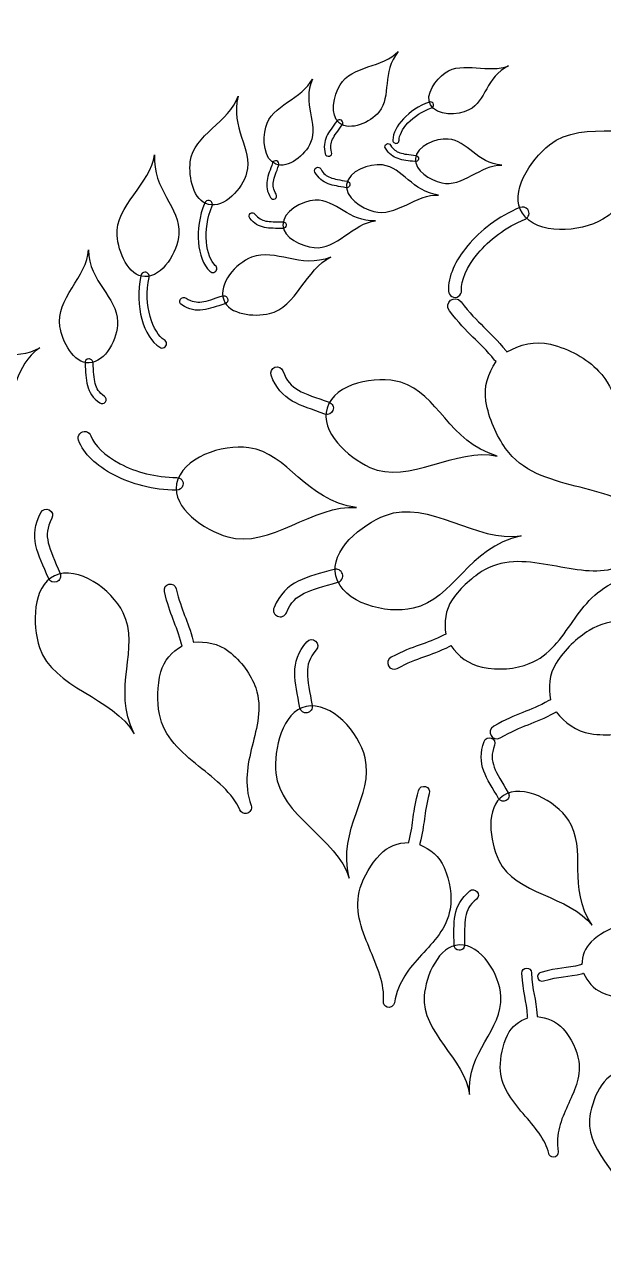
# Model space of a CAD drawing. Extents: x 5.1 to 86.3, y 5.1 to 86.3.
# Drawn here: x 64.29 to 69.01, y 49 to 58.92 of the extents above; entities that cross this region are included whole.
import ezdxf

# ---------------------------------------------------------------- set-up
doc = ezdxf.new("R2010")
doc.units = 0
doc.layers.add('View004', color=7, linetype='CONTINUOUS')

msp = doc.modelspace()

# ---------------------------------------------------------------- linework, layer by layer
at = {"layer": 'View004', "color": 1}
for p, q in [((67.616379, 58.281498), (67.616374, 58.281506)), ((67.594659, 58.268228), (67.594659, 58.268228)), ((66.853238, 58.120558), (66.853238, 58.120558)), ((66.868582, 58.142854), (66.868582, 58.142854)), ((66.333487, 57.7864), (66.333487, 57.7864)), ((66.342076, 57.812068), (66.342076, 57.812068)), ((67.471721, 57.830721), (67.471721, 57.830721)), ((67.496699, 57.826728), (67.496699, 57.826728)), ((66.911324, 57.620035), (66.911324, 57.620035)), ((66.937858, 57.61469), (66.937858, 57.61469)), ((65.791895, 57.489281), (65.791883, 57.489284)), ((65.785889, 57.457059), (65.785889, 57.457059)), ((68.343905, 57.384918), (68.343905, 57.384918)), ((68.387406, 57.415027), (68.387395, 57.415043)), ((66.392614, 57.288244), (66.392614, 57.288244)), ((66.419662, 57.287236), (66.419662, 57.287236)), ((65.267759, 56.905169), (65.267746, 56.905169)), ((65.267856, 56.869528), (65.267856, 56.869528)), ((65.942293, 56.689969), (65.942293, 56.689969)), ((65.910046, 56.680204), (65.910046, 56.680204)), ((64.810246, 56.199257), (64.810246, 56.199257)), ((64.813183, 56.166326), (64.813183, 56.166326)), ((66.751893, 55.797816), (66.751893, 55.797816)), ((66.800282, 55.779671), (66.800282, 55.779671)), ((65.526761, 55.180576), (65.526761, 55.180576)), ((65.578463, 55.169361), (65.57846, 55.169342)), ((64.530572, 54.430799), (64.530572, 54.430799)), ((66.824451, 54.430443), (66.824451, 54.430443)), ((66.877367, 54.446689), (66.877367, 54.446689)), ((64.54992, 54.382878), (64.54992, 54.382878)), ((66.580695, 53.365513), (66.580695, 53.365513)), ((66.589041, 53.314511), (66.589041, 53.314511)), ((68.189077, 52.640372), (68.189077, 52.640372)), ((68.211688, 52.600437), (68.211688, 52.600437)), ((66.096494, 52.495231), (66.096526, 52.495235)), ((67.829861, 51.423735), (67.829861, 51.423735)), ((67.829115, 51.379939), (67.829115, 51.379939)), ((67.242494, 50.916661), (67.242508, 50.916656)), ((68.596365, 49.694043), (68.596358, 49.694054))]:
    msp.add_line(p, q, dxfattribs=at)
at = {"layer": 'View004', "color": 3}
msp.add_open_spline([(64.701292, 78.610206), (76.458533, 71.82216), (83.701292, 59.277333), (83.701292, 45.701241)], degree=3, dxfattribs=at)
at = {"layer": 'View004', "color": 1}
for points in [[(66.858339, 58.432607), (66.950853, 58.589277), (67.211741, 58.571944), (67.33194, 58.703979)], [(67.33194, 58.703979), (67.194098, 58.533263), (67.279923, 58.342106), (67.174157, 58.210165)], [(67.71562, 58.530386), (67.854847, 58.629259), (68.076036, 58.519611), (68.230224, 58.58756)], [(68.230224, 58.58756), (68.046198, 58.493307), (68.04972, 58.300329), (67.908162, 58.227204)], [(66.252201, 58.087719), (66.297842, 58.263848), (66.553369, 58.319247), (66.632423, 58.479345)], [(66.632423, 58.479345), (66.547096, 58.277198), (66.682381, 58.117182), (66.617172, 57.961161)], [(67.594659, 58.268228), (67.546536, 58.351994), (67.636015, 58.473855), (67.71562, 58.530386)], [(66.853238, 58.120558), (66.770891, 58.184129), (66.805442, 58.343029), (66.858339, 58.432607)], [(65.637845, 57.804802), (65.663034, 58.023696), (65.9602, 58.133009), (66.028151, 58.338282)], [(66.028151, 58.338282), (65.959732, 58.081525), (66.14883, 57.912312), (66.096799, 57.714251)], [(67.585953, 58.291247), (67.499784, 58.261028), (67.426329, 58.210527), (67.373739, 58.154489)], [(67.616374, 58.281506), (67.609888, 58.291345), (67.597176, 58.295416), (67.585953, 58.291247)], [(67.619056, 58.260248), (67.621555, 58.26735), (67.620569, 58.275177), (67.616379, 58.281498)], [(67.174157, 58.210165), (67.104691, 58.123505), (66.941153, 58.052688), (66.853238, 58.120558)], [(67.411307, 58.12118), (67.458312, 58.171258), (67.525812, 58.217807), (67.603555, 58.245054)], [(67.908162, 58.227204), (67.815187, 58.179175), (67.646037, 58.178798), (67.594659, 58.268228)], [(67.603555, 58.245054), (67.610848, 58.24755), (67.616558, 58.253147), (67.619056, 58.260248)], [(66.333487, 57.7864), (66.236785, 57.824754), (66.226103, 57.987015), (66.252201, 58.087719)], [(66.831545, 58.136093), (66.79805, 58.088803), (66.767849, 58.05213), (66.748593, 58.011058)], [(66.797058, 57.988125), (66.812252, 58.020492), (66.840379, 58.056522), (66.874862, 58.105193)], [(66.868582, 58.142854), (66.85648, 58.151181), (66.839924, 58.148158), (66.831545, 58.136093)], [(66.879654, 58.125346), (66.878472, 58.132435), (66.87448, 58.138748), (66.868582, 58.142854)], [(66.874862, 58.105193), (66.879109, 58.110991), (66.880836, 58.118257), (66.879654, 58.125346)], [(67.373739, 58.154489), (67.321146, 58.098458), (67.288362, 58.03724), (67.288139, 57.980606)], [(67.338686, 57.980499), (67.33883, 58.01731), (67.364302, 58.071103), (67.411307, 58.12118)], [(68.56389, 57.94326), (68.841107, 58.164917), (69.313091, 57.96356), (69.625015, 58.122818)], [(69.625015, 58.122818), (69.254285, 57.905444), (69.284436, 57.505396), (68.999334, 57.336895)], [(66.748593, 58.011058), (66.729305, 57.970011), (66.723134, 57.923684), (66.738061, 57.868995)], [(66.789609, 57.882971), (66.777398, 57.92771), (66.781855, 57.955765), (66.797058, 57.988125)], [(67.288139, 57.980606), (67.287537, 57.971472), (67.292217, 57.962759), (67.300284, 57.957997)], [(67.326535, 57.957941), (67.334604, 57.962669), (67.339286, 57.971362), (67.338686, 57.980499)], [(67.739249, 57.990083), (67.63583, 57.998953), (67.48248, 57.93396), (67.471721, 57.830721)], [(68.175087, 57.778471), (67.970712, 57.79527), (67.896708, 57.97658), (67.739249, 57.990083)], [(66.617172, 57.961161), (66.574344, 57.858686), (66.436728, 57.745454), (66.333487, 57.7864)], [(66.770823, 57.850209), (66.785058, 57.854068), (66.793469, 57.868737), (66.789609, 57.882971)], [(67.227258, 57.914977), (67.220115, 57.926766), (67.223881, 57.942113), (67.235669, 57.949256)], [(67.330168, 57.830513), (67.28996, 57.843926), (67.254637, 57.869618), (67.227258, 57.914977)], [(67.235669, 57.949256), (67.247458, 57.956399), (67.262805, 57.952633), (67.269948, 57.940844)], [(67.269948, 57.940844), (67.292345, 57.903738), (67.314201, 57.888667), (67.345897, 57.87809)], [(67.300284, 57.957997), (67.308351, 57.953235), (67.318467, 57.953213), (67.326535, 57.957941)], [(67.345897, 57.87809), (67.377592, 57.867503), (67.420104, 57.863305), (67.475266, 57.855257)], [(68.343905, 57.384918), (68.234125, 57.553051), (68.405385, 57.816526), (68.56389, 57.94326)], [(65.041998, 57.204847), (65.024852, 57.44335), (65.316853, 57.628394), (65.347592, 57.862327)], [(65.347592, 57.862327), (65.326649, 57.573563), (65.560183, 57.437517), (65.544817, 57.214939)], [(65.785889, 57.457059), (65.663476, 57.486833), (65.623442, 57.679646), (65.637845, 57.804802)], [(66.308347, 57.79534), (66.289216, 57.740638), (66.27032, 57.69705), (66.263157, 57.652257)], [(66.342076, 57.812068), (66.328145, 57.816727), (66.313068, 57.80925), (66.308347, 57.79534)], [(66.316071, 57.643603), (66.321734, 57.678906), (66.338815, 57.721304), (66.358514, 57.777606)], [(66.357553, 57.798299), (66.354459, 57.804786), (66.348879, 57.80975), (66.342076, 57.812068)], [(66.358514, 57.777606), (66.360993, 57.784351), (66.360647, 57.791812), (66.357553, 57.798299)], [(66.738061, 57.868995), (66.74192, 57.85476), (66.756588, 57.846349), (66.770823, 57.850209)], [(67.20421, 57.778894), (67.094023, 57.792831), (66.927273, 57.729948), (66.911324, 57.620035)], [(67.661067, 57.533885), (67.443287, 57.560646), (67.371974, 57.757678), (67.20421, 57.778894)], [(67.468246, 57.806027), (67.414655, 57.813853), (67.370371, 57.817063), (67.330168, 57.830513)], [(67.471721, 57.830721), (67.461643, 57.73402), (67.59143, 57.654952), (67.686141, 57.63299)], [(67.496699, 57.826728), (67.49453, 57.813171), (67.481812, 57.803918), (67.468246, 57.806027)], [(67.475266, 57.855257), (67.481927, 57.854392), (67.487957, 57.850877), (67.491992, 57.845506)], [(67.491992, 57.845506), (67.496026, 57.840136), (67.497723, 57.833366), (67.496699, 57.826728)], [(67.686141, 57.63299), (67.851789, 57.594578), (68.008258, 57.782269), (68.175087, 57.778471)], [(66.096799, 57.714251), (66.062628, 57.584164), (65.916579, 57.425272), (65.785889, 57.457059)], [(66.653589, 57.720644), (66.64646, 57.733555), (66.651147, 57.749801), (66.664058, 57.75693)], [(66.759976, 57.625909), (66.717566, 57.641981), (66.680908, 57.67097), (66.653589, 57.720644)], [(66.664058, 57.75693), (66.676969, 57.764059), (66.693215, 57.759371), (66.700344, 57.74646)], [(66.700344, 57.74646), (66.722692, 57.705825), (66.74541, 57.68877), (66.778842, 57.676097)], [(66.778842, 57.676097), (66.812272, 57.663414), (66.857543, 57.657094), (66.916172, 57.646115)], [(66.263157, 57.652257), (66.255956, 57.607479), (66.262821, 57.56125), (66.292273, 57.512811)], [(66.337956, 57.540482), (66.313862, 57.580107), (66.310398, 57.608302), (66.316071, 57.643603)], [(66.906546, 57.593784), (66.849587, 57.604458), (66.80238, 57.609797), (66.759976, 57.625909)], [(66.911324, 57.620035), (66.896386, 57.517083), (67.03174, 57.42696), (67.132054, 57.399401)], [(66.937858, 57.61469), (66.934955, 57.60029), (66.920959, 57.590945), (66.906546, 57.593784)], [(66.916172, 57.646115), (66.923256, 57.644903), (66.929551, 57.640885), (66.933633, 57.63497)], [(66.933633, 57.63497), (66.937715, 57.629055), (66.939238, 57.621743), (66.937858, 57.61469)], [(65.791883, 57.489284), (65.776784, 57.492), (65.761856, 57.483723), (65.756161, 57.469477)], [(65.8147, 57.472795), (65.810016, 57.481486), (65.801616, 57.487558), (65.791895, 57.489281)], [(66.292273, 57.512811), (66.299914, 57.500196), (66.316335, 57.496164), (66.32895, 57.503805)], [(66.32895, 57.503805), (66.341565, 57.511446), (66.345597, 57.527867), (66.337956, 57.540482)], [(66.656143, 57.492134), (66.545149, 57.488171), (66.390681, 57.399292), (66.392614, 57.288244)], [(67.146453, 57.323779), (66.927204, 57.315172), (66.825135, 57.498171), (66.656143, 57.492134)], [(67.132054, 57.399401), (67.3075, 57.3512), (67.482868, 57.545129), (67.661067, 57.533885)], [(65.756161, 57.469477), (65.71071, 57.361691), (65.695817, 57.247691), (65.704321, 57.1483)], [(65.768952, 57.153738), (65.761359, 57.242566), (65.774907, 57.347451), (65.815931, 57.444682)], [(65.815931, 57.444682), (65.819837, 57.453749), (65.819383, 57.464104), (65.8147, 57.472795)], [(66.122054, 57.346098), (66.112942, 57.357695), (66.114956, 57.374483), (66.126552, 57.383595)], [(66.126552, 57.383595), (66.138149, 57.392708), (66.154937, 57.390694), (66.16405, 57.379097)], [(66.16405, 57.379097), (66.192641, 57.342585), (66.217806, 57.329405), (66.252841, 57.322273)], [(68.323114, 57.431656), (68.147875, 57.358746), (68.001421, 57.245253), (67.89892, 57.122741)], [(68.387395, 57.415043), (68.372771, 57.434693), (68.345909, 57.441635), (68.323114, 57.431656)], [(68.999334, 57.336895), (68.81208, 57.22622), (68.461108, 57.205417), (68.343905, 57.384918)], [(68.395478, 57.371247), (68.399823, 57.38628), (68.39685, 57.402406), (68.387406, 57.415027)], [(66.242291, 57.269704), (66.197849, 57.278747), (66.157006, 57.301464), (66.122054, 57.346098)], [(66.252841, 57.322273), (66.287876, 57.315131), (66.333573, 57.316173), (66.393205, 57.314765)], [(66.419662, 57.287236), (66.419113, 57.272556), (66.406801, 57.261082), (66.39212, 57.261566)], [(66.392614, 57.288244), (66.394425, 57.18423), (66.542511, 57.117046), (66.645951, 57.105977)], [(66.393205, 57.314765), (66.400391, 57.314708), (66.407251, 57.311754), (66.412231, 57.306573)], [(66.412231, 57.306573), (66.417211, 57.301391), (66.41989, 57.294419), (66.419662, 57.287236)], [(66.645951, 57.105977), (66.826864, 57.086616), (66.968766, 57.306222), (67.146453, 57.323779)], [(67.980823, 57.058066), (68.072439, 57.167549), (68.207004, 57.272137), (68.365109, 57.337882)], [(68.365109, 57.337882), (68.379947, 57.343924), (68.391133, 57.356214), (68.395478, 57.371247)], [(65.267856, 56.869528), (65.13262, 56.872812), (65.0518, 57.06848), (65.041998, 57.204847)], [(65.544817, 57.214939), (65.534727, 57.06875), (65.412236, 56.866022), (65.267856, 56.869528)], [(66.39212, 57.261566), (66.334185, 57.262943), (66.286734, 57.260621), (66.242291, 57.269704)], [(64.57485, 56.463857), (64.539812, 56.683324), (64.798744, 56.870287), (64.808945, 57.08815)], [(64.808945, 57.08815), (64.812285, 56.820152), (65.041963, 56.707194), (65.045266, 56.500666)], [(65.704321, 57.1483), (65.712817, 57.048912), (65.743461, 56.963455), (65.797868, 56.912618)], [(65.841723, 56.959902), (65.806357, 56.992945), (65.776544, 57.06491), (65.768952, 57.153738)], [(66.783021, 57.027277), (66.528423, 56.928367), (66.334175, 57.102451), (66.137694, 57.026916)], [(67.89892, 57.122741), (67.796412, 57.000241), (67.735626, 56.869322), (67.741868, 56.751771)], [(66.137694, 57.026916), (66.008645, 56.977306), (65.862805, 56.810138), (65.910046, 56.680204)], [(66.282059, 56.568233), (66.502857, 56.618698), (66.58097, 56.934661), (66.783021, 57.027277)], [(67.846773, 56.757531), (67.842714, 56.833939), (67.889206, 56.948583), (67.980823, 57.058066)], [(65.267746, 56.905169), (65.251256, 56.904557), (65.237144, 56.892301), (65.233977, 56.875839)], [(65.295139, 56.892929), (65.288455, 56.901081), (65.27837, 56.90559), (65.267759, 56.905169)], [(65.302058, 56.863333), (65.304371, 56.873875), (65.301822, 56.884777), (65.295139, 56.892929)], [(65.797868, 56.912618), (65.806152, 56.903887), (65.818603, 56.900485), (65.830177, 56.90379)], [(65.830177, 56.90379), (65.84175, 56.907095), (65.850528, 56.916558), (65.852953, 56.928347)], [(65.852953, 56.928347), (65.855379, 56.940136), (65.851051, 56.952296), (65.841723, 56.959902)], [(65.233977, 56.875839), (65.207517, 56.75074), (65.214572, 56.626117), (65.243419, 56.522443)], [(65.310591, 56.543198), (65.284819, 56.635855), (65.278165, 56.750479), (65.302058, 56.863333)], [(65.568137, 56.63875), (65.552715, 56.648711), (65.548287, 56.669288), (65.558248, 56.68471)], [(65.558248, 56.68471), (65.568209, 56.700132), (65.588786, 56.70456), (65.604209, 56.694599)], [(65.604209, 56.694599), (65.652649, 56.663196), (65.687608, 56.657872), (65.731737, 56.663663)], [(65.731737, 56.663663), (65.775869, 56.669442), (65.829239, 56.689172), (65.900003, 56.71166)], [(65.900003, 56.71166), (65.908485, 56.714504), (65.917756, 56.713805), (65.925717, 56.709722)], [(65.942293, 56.689969), (65.947591, 56.672467), (65.937745, 56.653975), (65.920267, 56.6486)], [(65.925717, 56.709722), (65.933677, 56.705639), (65.939653, 56.698517), (65.942293, 56.689969)], [(67.748743, 56.591061), (67.697473, 56.65462), (67.795255, 56.729926), (67.843619, 56.664127)], [(67.741868, 56.751771), (67.741698, 56.732744), (67.752442, 56.715217), (67.769745, 56.70629)], [(67.769745, 56.70629), (67.787049, 56.697363), (67.808045, 56.698516), (67.824229, 56.709282)], [(67.824229, 56.709282), (67.840412, 56.720047), (67.8491, 56.738641), (67.846773, 56.757531)], [(65.740604, 56.59751), (65.684628, 56.59016), (65.627352, 56.600362), (65.568137, 56.63875)], [(65.920267, 56.6486), (65.851513, 56.626761), (65.796597, 56.604814), (65.740604, 56.59751)], [(65.910046, 56.680204), (65.954296, 56.558499), (66.155815, 56.539378), (66.282059, 56.568233)], [(68.116915, 56.188537), (67.988523, 56.349772), (67.898453, 56.395121), (67.748743, 56.591061)], [(67.843619, 56.664127), (67.984437, 56.479792), (68.0718, 56.43702), (68.210009, 56.263567)], [(65.045266, 56.500666), (65.047437, 56.365018), (64.948768, 56.170978), (64.813183, 56.166326)], [(65.243419, 56.522443), (65.272256, 56.41877), (65.3217, 56.335037), (65.389322, 56.293608)], [(65.426189, 56.354028), (65.382234, 56.380956), (65.336364, 56.450541), (65.310591, 56.543198)], [(64.813183, 56.166326), (64.686185, 56.16197), (64.594883, 56.338373), (64.57485, 56.463857)], [(63.77327, 56.131487), (63.932316, 56.279594), (64.229767, 56.178399), (64.412878, 56.290007)], [(64.412878, 56.290007), (64.196541, 56.140206), (64.233381, 55.897342), (64.067072, 55.781326)], [(65.389322, 56.293608), (65.399817, 56.286247), (65.413647, 56.285516), (65.42521, 56.29171)], [(65.42521, 56.29171), (65.436773, 56.297904), (65.444151, 56.309997), (65.444357, 56.32309)], [(65.444357, 56.32309), (65.444563, 56.336183), (65.437561, 56.348105), (65.426189, 56.354028)], [(68.216469, 56.255108), (68.32299, 56.315786), (68.445939, 56.347424), (68.571834, 56.317572)], [(68.571834, 56.317572), (68.722809, 56.281776), (68.868457, 56.201438), (68.96447, 56.099735)], [(64.810246, 56.199257), (64.792373, 56.197661), (64.779153, 56.181918), (64.780671, 56.164039)], [(64.834303, 56.191413), (64.827667, 56.197161), (64.818994, 56.199989), (64.810246, 56.199257)], [(64.845497, 56.168721), (64.844974, 56.177484), (64.840938, 56.185665), (64.834303, 56.191413)], [(68.128885, 56.176712), (68.124477, 56.180208), (68.120358, 56.184084), (68.116915, 56.188537)], [(68.210009, 56.263567), (68.212441, 56.260907), (68.214569, 56.258095), (68.216469, 56.255108)], [(64.780671, 56.164039), (64.786007, 56.093454), (64.78617, 56.035423), (64.800055, 55.981782)], [(64.863516, 55.99797), (64.852592, 56.040257), (64.850979, 56.096067), (64.845497, 56.168721)], [(66.296667, 56.065859), (66.287156, 56.092365), (66.300933, 56.121562), (66.327439, 56.131073)], [(66.327439, 56.131073), (66.353944, 56.140584), (66.383142, 56.126807), (66.392653, 56.100301)], [(66.392653, 56.100301), (66.422418, 56.016906), (66.460054, 55.977848), (66.519218, 55.94379)], [(68.046428, 55.853325), (68.026577, 55.970608), (68.064113, 56.082395), (68.128885, 56.176712)], [(68.96447, 56.099735), (69.109893, 55.94574), (69.136819, 55.750511), (69.172175, 55.562164)], [(64.938439, 55.893244), (64.892094, 55.925817), (64.874428, 55.955683), (64.863516, 55.99797)], [(66.46839, 55.854924), (66.393337, 55.89812), (66.333053, 55.963915), (66.296667, 56.065859)], [(67.3523, 56.008176), (67.148838, 56.067962), (66.815389, 56.00015), (66.751893, 55.797816)], [(68.138945, 55.407373), (67.736572, 55.52406), (67.66208, 55.917154), (67.3523, 56.008176)], [(64.800055, 55.981782), (64.813892, 55.92814), (64.844182, 55.87975), (64.900836, 55.839932)], [(64.946293, 55.847786), (64.956677, 55.862508), (64.953161, 55.88286), (64.938439, 55.893244)], [(66.519218, 55.94379), (66.578376, 55.909714), (66.661788, 55.884032), (66.768963, 55.845502)], [(64.900836, 55.839932), (64.915557, 55.829548), (64.935909, 55.833065), (64.946293, 55.847786)], [(66.734901, 55.749786), (66.630781, 55.787233), (66.54342, 55.811656), (66.46839, 55.854924)], [(66.751893, 55.797816), (66.692418, 55.608296), (66.920148, 55.397245), (67.100856, 55.314784)], [(66.768963, 55.845502), (66.781948, 55.841064), (66.792593, 55.831575), (66.798488, 55.819183)], [(66.798488, 55.819183), (66.804383, 55.806791), (66.80503, 55.792546), (66.800282, 55.779671)], [(68.206419, 55.469503), (68.133611, 55.572729), (68.070305, 55.712254), (68.046428, 55.853325)], [(66.800282, 55.779671), (66.790431, 55.753409), (66.761206, 55.740051), (66.734901, 55.749786)], [(64.736961, 55.588511), (64.749545, 55.60337), (64.76939, 55.610322), (64.788458, 55.606553)], [(64.788458, 55.606553), (64.807526, 55.602783), (64.822656, 55.588916), (64.827718, 55.570569)], [(64.728565, 55.535831), (64.721142, 55.553352), (64.724378, 55.573653), (64.736961, 55.588511)], [(65.015381, 55.252953), (64.873861, 55.327022), (64.767687, 55.424807), (64.728565, 55.535831)], [(64.827718, 55.570569), (64.853146, 55.498403), (64.939896, 55.410201), (65.066378, 55.344003)], [(66.114177, 55.475255), (65.89885, 55.506033), (65.566534, 55.39123), (65.526761, 55.180576)], [(66.992568, 54.987831), (66.566924, 55.047156), (66.442019, 55.428399), (66.114177, 55.475255)], [(67.100856, 55.314784), (67.416907, 55.17056), (67.806464, 55.482772), (68.138945, 55.407373)], [(68.773168, 55.16259), (68.560388, 55.217401), (68.338883, 55.281701), (68.206419, 55.469503)], [(65.066378, 55.344003), (65.19286, 55.277804), (65.357166, 55.23253), (65.528396, 55.232145)], [(65.525394, 55.129441), (65.335594, 55.129904), (65.156898, 55.178868), (65.015381, 55.252953)], [(65.528396, 55.232145), (65.544417, 55.232227), (65.559448, 55.22514), (65.569205, 55.212906)], [(65.569205, 55.212906), (65.578961, 55.200672), (65.582371, 55.184632), (65.578463, 55.169361)], [(65.526761, 55.180576), (65.489508, 54.983263), (65.748405, 54.805157), (65.943294, 54.748558)], [(65.57846, 55.169342), (65.572448, 55.145597), (65.550272, 55.128923), (65.525394, 55.129441)], [(69.322629, 54.939116), (69.192895, 55.060295), (68.985948, 55.107782), (68.773168, 55.16259)], [(65.943294, 54.748558), (66.284148, 54.649564), (66.643466, 55.015901), (66.992568, 54.987831)], [(67.229012, 54.924115), (67.576306, 55.057709), (67.972437, 54.69853), (68.332811, 54.757471)], [(64.380963, 54.678292), (64.362043, 54.762796), (64.36976, 54.851698), (64.420269, 54.947434)], [(64.420269, 54.947434), (64.433367, 54.972363), (64.464194, 54.981953), (64.489123, 54.968855)], [(64.510545, 54.9), (64.469226, 54.821684), (64.465895, 54.767546), (64.480805, 54.700928)], [(64.489123, 54.968855), (64.514052, 54.955757), (64.523643, 54.924929), (64.510545, 54.9)], [(66.824451, 54.430443), (66.773217, 54.636937), (67.030441, 54.847733), (67.229012, 54.924115)], [(64.480805, 54.700928), (64.495696, 54.634302), (64.533171, 54.55548), (64.577248, 54.450465)], [(68.332811, 54.757471), (67.895025, 54.658944), (67.789765, 54.243537), (67.452643, 54.166414)], [(64.483696, 54.410844), (64.440887, 54.512877), (64.399814, 54.593756), (64.380963, 54.678292)], [(65.091515, 54.130661), (64.997998, 54.320991), (64.72258, 54.520821), (64.530572, 54.430799)], [(68.586599, 54.515), (68.401011, 54.548531), (68.205214, 54.577791), (68.034586, 54.478816)], [(69.095219, 54.492314), (68.950603, 54.44432), (68.772187, 54.481469), (68.586599, 54.515)], [(64.530572, 54.430799), (64.350725, 54.346479), (64.349201, 54.035994), (64.410627, 53.847098)], [(64.54992, 54.382878), (64.523911, 54.37238), (64.494308, 54.384881), (64.483696, 54.410844)], [(64.577819, 54.410916), (64.572675, 54.398194), (64.562616, 54.388085), (64.54992, 54.382878)], [(64.577248, 54.450465), (64.582757, 54.437897), (64.582963, 54.423638), (64.577819, 54.410916)], [(66.809415, 54.4829), (66.695658, 54.449651), (66.600668, 54.429234), (66.517632, 54.387865)], [(66.877367, 54.446689), (66.868546, 54.475407), (66.838172, 54.491594), (66.809415, 54.4829)], [(67.452643, 54.166414), (67.231223, 54.115756), (66.879148, 54.209987), (66.824451, 54.430443)], [(66.839592, 54.378349), (66.853764, 54.382248), (66.865763, 54.391699), (66.872873, 54.404563)], [(66.872873, 54.404563), (66.879984, 54.417427), (66.881604, 54.432615), (66.877367, 54.446689)], [(68.034586, 54.478816), (67.940798, 54.424416), (67.841412, 54.338296), (67.772221, 54.236838)], [(65.427706, 54.302683), (65.411069, 54.367899), (65.510169, 54.390824), (65.523865, 54.324928)], [(65.565685, 53.874776), (65.524721, 54.039637), (65.472754, 54.104502), (65.427706, 54.302683)], [(65.523865, 54.324928), (65.566228, 54.138494), (65.617045, 54.076488), (65.66118, 53.899103)], [(66.517632, 54.387865), (66.434576, 54.346576), (66.365838, 54.280163), (66.320293, 54.173545)], [(66.566181, 54.289545), (66.631648, 54.32212), (66.722499, 54.344142), (66.839592, 54.378349)], [(68.754543, 54.060312), (68.849634, 54.194522), (68.947679, 54.323019), (69.130437, 54.395965)], [(66.420668, 54.130466), (66.457926, 54.217685), (66.500709, 54.256989), (66.566181, 54.289545)], [(67.772221, 54.236838), (67.714697, 54.15249), (67.703897, 54.051854), (67.720602, 53.955079)], [(65.180728, 53.144854), (64.994645, 53.520211), (65.233903, 53.840878), (65.091515, 54.130661)], [(66.320293, 54.173545), (66.308397, 54.145827), (66.321223, 54.113714), (66.348941, 54.101818)], [(66.348941, 54.101818), (66.376659, 54.089922), (66.408772, 54.102748), (66.420668, 54.130466)], [(68.399852, 53.715534), (68.568466, 53.783501), (68.659451, 53.926101), (68.754543, 54.060312)], [(69.470018, 54.044387), (69.272294, 54.073061), (69.06392, 54.096827), (68.886912, 53.98576)], [(66.586603, 53.893758), (66.604859, 53.9152), (66.63704, 53.917782), (66.658482, 53.899527)], [(67.707028, 53.950139), (67.5491, 53.870423), (67.4626, 53.867345), (67.275605, 53.768205)], [(67.720602, 53.955079), (67.715966, 53.953939), (67.711315, 53.952419), (67.707028, 53.950139)], [(68.886912, 53.98576), (68.789618, 53.924709), (68.687564, 53.829877), (68.618043, 53.719913)], [(64.410627, 53.847098), (64.518057, 53.516722), (65.01148, 53.4408), (65.180728, 53.144854)], [(65.397969, 53.647686), (65.423292, 53.742399), (65.489745, 53.81332), (65.570625, 53.86181)], [(65.570625, 53.86181), (65.568497, 53.865914), (65.566749, 53.870254), (65.565685, 53.874776)], [(65.66118, 53.899103), (65.662092, 53.896291), (65.6627, 53.893479), (65.663156, 53.890545)], [(65.663156, 53.890545), (65.763797, 53.899513), (65.866796, 53.881083), (65.950926, 53.815556)], [(65.950926, 53.815556), (66.051816, 53.736973), (66.133445, 53.626832), (66.170549, 53.517691)], [(66.489122, 53.63983), (66.489232, 53.726425), (66.516294, 53.811459), (66.586603, 53.893758)], [(66.664251, 53.827648), (66.606734, 53.760324), (66.59159, 53.708241), (66.591497, 53.639975)], [(66.658482, 53.899527), (66.679924, 53.881271), (66.682507, 53.84909), (66.664251, 53.827648)], [(67.323402, 53.677212), (67.499301, 53.770489), (67.582766, 53.772528), (67.752731, 53.858254)], [(67.752731, 53.858254), (67.755543, 53.85947), (67.758279, 53.860838), (67.76081, 53.86251)], [(67.76081, 53.86251), (67.822127, 53.777002), (67.906674, 53.708256), (68.015557, 53.686403)], [(67.275605, 53.768205), (67.212837, 53.737015), (67.2621, 53.643235), (67.323402, 53.677212)], [(68.015557, 53.686403), (68.146129, 53.660198), (68.288515, 53.670641), (68.399852, 53.715534)], [(68.618043, 53.719913), (68.560245, 53.628493), (68.552508, 53.521549), (68.573758, 53.419705)], [(65.386318, 53.305157), (65.367128, 53.407487), (65.367508, 53.533765), (65.397969, 53.647686)], [(66.53058, 53.356345), (66.511236, 53.46529), (66.488937, 53.553217), (66.489122, 53.63983)], [(66.591497, 53.639975), (66.591386, 53.571705), (66.610626, 53.486576), (66.630551, 53.374442)], [(66.170549, 53.517691), (66.226758, 53.352418), (66.180018, 53.196857), (66.141957, 53.043565)], [(67.061982, 52.949457), (67.01257, 53.155684), (66.78779, 53.411146), (66.580695, 53.365513)], [(68.559568, 53.414005), (68.395297, 53.323793), (68.30383, 53.317352), (68.109499, 53.205507)], [(68.573758, 53.419705), (68.568818, 53.418337), (68.564022, 53.416513), (68.559568, 53.414005)], [(66.580695, 53.365513), (66.386715, 53.32277), (66.317008, 53.020207), (66.335429, 52.82243)], [(66.589041, 53.314511), (66.561361, 53.309985), (66.535228, 53.328685), (66.53058, 53.356345)], [(66.622418, 53.335734), (66.614605, 53.324453), (66.602571, 53.316801), (66.589041, 53.314511)], [(66.630551, 53.374442), (66.633164, 53.36097), (66.630232, 53.347015), (66.622418, 53.335734)], [(68.163452, 53.110927), (68.346251, 53.216158), (68.434542, 53.221388), (68.611336, 53.318405)], [(68.611336, 53.318405), (68.6143, 53.319773), (68.617112, 53.321369), (68.619726, 53.323269)], [(68.619726, 53.323269), (68.687792, 53.234995), (68.779835, 53.165322), (68.895916, 53.146194)], [(65.70591, 52.880843), (65.565212, 52.994861), (65.421228, 53.118987), (65.386318, 53.305157)], [(68.031837, 53.082352), (68.040467, 53.105823), (68.066489, 53.117854), (68.08996, 53.109225)], [(68.109499, 53.205507), (68.044193, 53.170175), (68.099802, 53.072699), (68.163452, 53.110927)], [(68.08996, 53.109225), (68.113431, 53.100595), (68.125462, 53.074573), (68.116832, 53.051102)], [(68.895916, 53.146194), (69.035123, 53.123257), (69.185488, 53.139582), (69.301713, 53.191178)], [(66.141957, 53.043565), (66.103897, 52.890275), (66.071847, 52.738417), (66.133293, 52.559732)], [(68.028562, 52.840838), (68.002069, 52.913029), (67.998515, 52.992192), (68.031837, 53.082352)], [(68.116832, 53.051102), (68.089573, 52.977347), (68.092943, 52.929299), (68.113822, 52.872387)], [(66.932412, 51.968139), (66.83335, 52.375209), (67.137219, 52.63547), (67.061982, 52.949457)], [(66.041145, 52.524996), (65.985445, 52.660294), (65.846608, 52.766826), (65.70591, 52.880843)], [(66.335429, 52.82243), (66.367642, 52.476523), (66.832325, 52.29404), (66.932412, 51.968139)], [(68.150132, 52.617348), (68.100569, 52.70219), (68.054996, 52.768611), (68.028562, 52.840838)], [(68.113822, 52.872387), (68.134687, 52.815466), (68.176852, 52.750437), (68.227879, 52.663117)], [(67.497183, 52.680566), (67.512459, 52.740902), (67.603104, 52.715769), (67.585136, 52.656177)], [(68.717838, 52.441436), (68.613356, 52.598109), (68.347633, 52.741971), (68.189077, 52.640372)], [(67.420355, 52.271953), (67.45986, 52.423997), (67.446279, 52.499646), (67.497183, 52.680566)], [(67.585136, 52.656177), (67.537233, 52.485989), (67.551149, 52.413169), (67.508689, 52.249551)], [(68.189077, 52.640372), (68.040563, 52.545207), (68.07536, 52.271694), (68.151424, 52.112549)], [(68.211688, 52.600437), (68.190012, 52.588167), (68.162497, 52.595727), (68.150132, 52.617348)], [(68.232985, 52.628367), (68.229937, 52.616568), (68.222259, 52.606498), (68.211688, 52.600437)], [(68.227879, 52.663117), (68.234192, 52.652694), (68.236033, 52.640165), (68.232985, 52.628367)], [(66.096526, 52.495235), (66.073331, 52.490599), (66.050083, 52.503085), (66.041145, 52.524996)], [(66.133293, 52.559732), (66.143067, 52.531536), (66.125693, 52.501182), (66.096494, 52.495231)], [(68.91112, 51.583965), (68.703612, 51.892751), (68.876918, 52.202899), (68.717838, 52.441436)], [(67.183774, 52.1615), (67.24617, 52.227278), (67.331479, 52.255559), (67.418607, 52.259246)], [(67.418607, 52.259246), (67.418722, 52.263502), (67.419194, 52.267811), (67.420355, 52.271953)], [(67.508689, 52.249551), (67.508187, 52.246891), (67.507473, 52.244307), (67.506485, 52.241738)], [(67.506485, 52.241738), (67.592219, 52.204589), (67.667769, 52.144131), (67.707196, 52.053741)], [(67.023067, 51.888327), (67.052654, 51.979946), (67.108722, 52.082384), (67.183774, 52.1615)], [(67.707196, 52.053741), (67.754475, 51.945343), (67.772168, 51.819807), (67.754126, 51.714744)], [(68.151424, 52.112549), (68.284454, 51.834207), (68.727676, 51.824801), (68.91112, 51.583965)], [(67.095389, 51.402446), (67.031412, 51.557213), (66.969227, 51.721644), (67.023067, 51.888327)], [(67.79494, 51.666353), (67.808117, 51.738557), (67.843536, 51.805386), (67.91461, 51.863399)], [(67.91461, 51.863399), (67.933076, 51.878523), (67.960305, 51.875814), (67.975429, 51.857349)], [(67.975429, 51.857349), (67.990553, 51.838884), (67.987844, 51.811654), (67.969379, 51.79653)], [(67.969379, 51.79653), (67.911237, 51.749073), (67.890736, 51.707925), (67.880343, 51.651004)], [(67.754126, 51.714744), (67.726826, 51.555635), (67.62016, 51.449874), (67.52155, 51.342126)], [(67.786679, 51.423662), (67.787009, 51.517445), (67.781698, 51.594146), (67.79494, 51.666353)], [(67.880343, 51.651004), (67.869934, 51.594084), (67.873117, 51.520179), (67.87279, 51.423648)], [(69.12002, 51.577473), (69.047646, 51.553776), (68.966795, 51.509111), (68.904454, 51.449493)], [(67.829861, 51.423735), (67.661623, 51.417399), (67.557767, 51.175595), (67.543244, 51.007865)], [(67.829115, 51.379939), (67.805345, 51.380346), (67.786376, 51.399891), (67.786679, 51.423662)], [(68.168386, 51.004017), (68.158339, 51.183478), (68.009474, 51.430499), (67.829861, 51.423735)], [(67.87279, 51.423648), (67.872934, 51.412018), (67.868379, 51.400822), (67.860158, 51.392595)], [(68.904454, 51.449493), (68.852622, 51.399933), (68.830521, 51.332362), (68.827881, 51.263434)], [(67.210656, 50.965288), (67.225134, 51.099818), (67.159364, 51.247679), (67.095389, 51.402446)], [(67.52155, 51.342126), (67.42294, 51.234378), (67.329844, 51.125142), (67.300878, 50.952821)], [(67.860158, 51.392595), (67.851937, 51.384367), (67.840745, 51.379804), (67.829115, 51.379939)], [(68.340211, 51.19299), (68.336791, 51.245985), (68.416968, 51.249374), (68.418019, 51.196258)], [(68.817834, 51.26199), (68.697695, 51.23026), (68.637815, 51.240763), (68.494872, 51.199929)], [(68.827881, 51.263434), (68.824537, 51.26333), (68.821117, 51.262943), (68.817834, 51.26199)], [(68.385074, 50.841079), (68.377246, 50.97489), (68.346367, 51.032744), (68.340211, 51.19299)], [(68.418019, 51.196258), (68.423795, 51.045513), (68.454203, 50.990042), (68.462669, 50.846059)], [(68.494872, 51.199929), (68.447197, 51.187655), (68.46736, 51.116036), (68.514442, 51.130434)], [(68.514442, 51.130434), (68.648906, 51.16886), (68.70655, 51.158083), (68.835834, 51.192192)], [(68.835834, 51.192192), (68.837962, 51.192598), (68.840014, 51.19318), (68.84199, 51.19394)], [(68.84199, 51.19394), (68.871646, 51.126247), (68.919706, 51.066676), (68.991327, 51.035777)], [(68.991327, 51.035777), (69.077218, 50.998727), (69.176571, 50.985123), (69.259617, 50.99973)], [(67.242508, 50.916656), (67.221623, 50.923116), (67.20824, 50.943537), (67.210656, 50.965288)], [(67.300878, 50.952821), (67.296394, 50.925591), (67.268874, 50.908589), (67.242494, 50.916661)], [(67.543244, 51.007865), (67.517841, 50.71451), (67.877813, 50.492102), (67.912039, 50.205176)], [(67.912039, 50.205176), (67.890933, 50.559642), (68.183687, 50.730783), (68.168386, 51.004017)], [(68.221969, 50.689319), (68.255363, 50.759094), (68.317204, 50.80445), (68.386974, 50.830309)], [(68.386974, 50.830309), (68.38591, 50.833805), (68.385226, 50.837453), (68.385074, 50.841079)], [(68.462669, 50.846059), (68.462965, 50.843779), (68.463051, 50.841423), (68.462935, 50.839143)], [(68.462935, 50.839143), (68.542292, 50.831482), (68.619497, 50.80223), (68.675228, 50.739185)], [(68.675228, 50.739185), (68.742063, 50.663588), (68.789374, 50.566309), (68.802299, 50.476273)], [(68.163183, 50.425356), (68.163162, 50.507507), (68.181795, 50.605389), (68.221969, 50.689319)], [(68.802299, 50.476273), (68.821891, 50.339929), (68.763045, 50.22607), (68.711264, 50.112711)], [(68.349421, 50.049856), (68.25686, 50.158719), (68.163219, 50.275899), (68.163183, 50.425356)], [(69.162865, 50.394716), (69.002815, 50.388688), (68.904014, 50.158652), (68.890197, 49.999086)], [(68.557735, 49.725184), (68.534183, 49.838206), (68.441981, 49.940992), (68.349421, 50.049856)], [(68.711264, 50.112711), (68.659486, 49.999351), (68.612567, 49.886231), (68.634274, 49.738723)], [(68.890197, 49.999086), (68.86603, 49.720008), (69.208483, 49.508424), (69.241043, 49.235463)], [(68.634274, 49.738723), (68.63777, 49.715437), (68.619895, 49.694407), (68.596365, 49.694043)], [(68.596358, 49.694054), (68.577693, 49.693844), (68.561482, 49.70689), (68.557735, 49.725184)]]:
    msp.add_open_spline(points, degree=3, dxfattribs=at)

doc.saveas('drawing.dxf')
